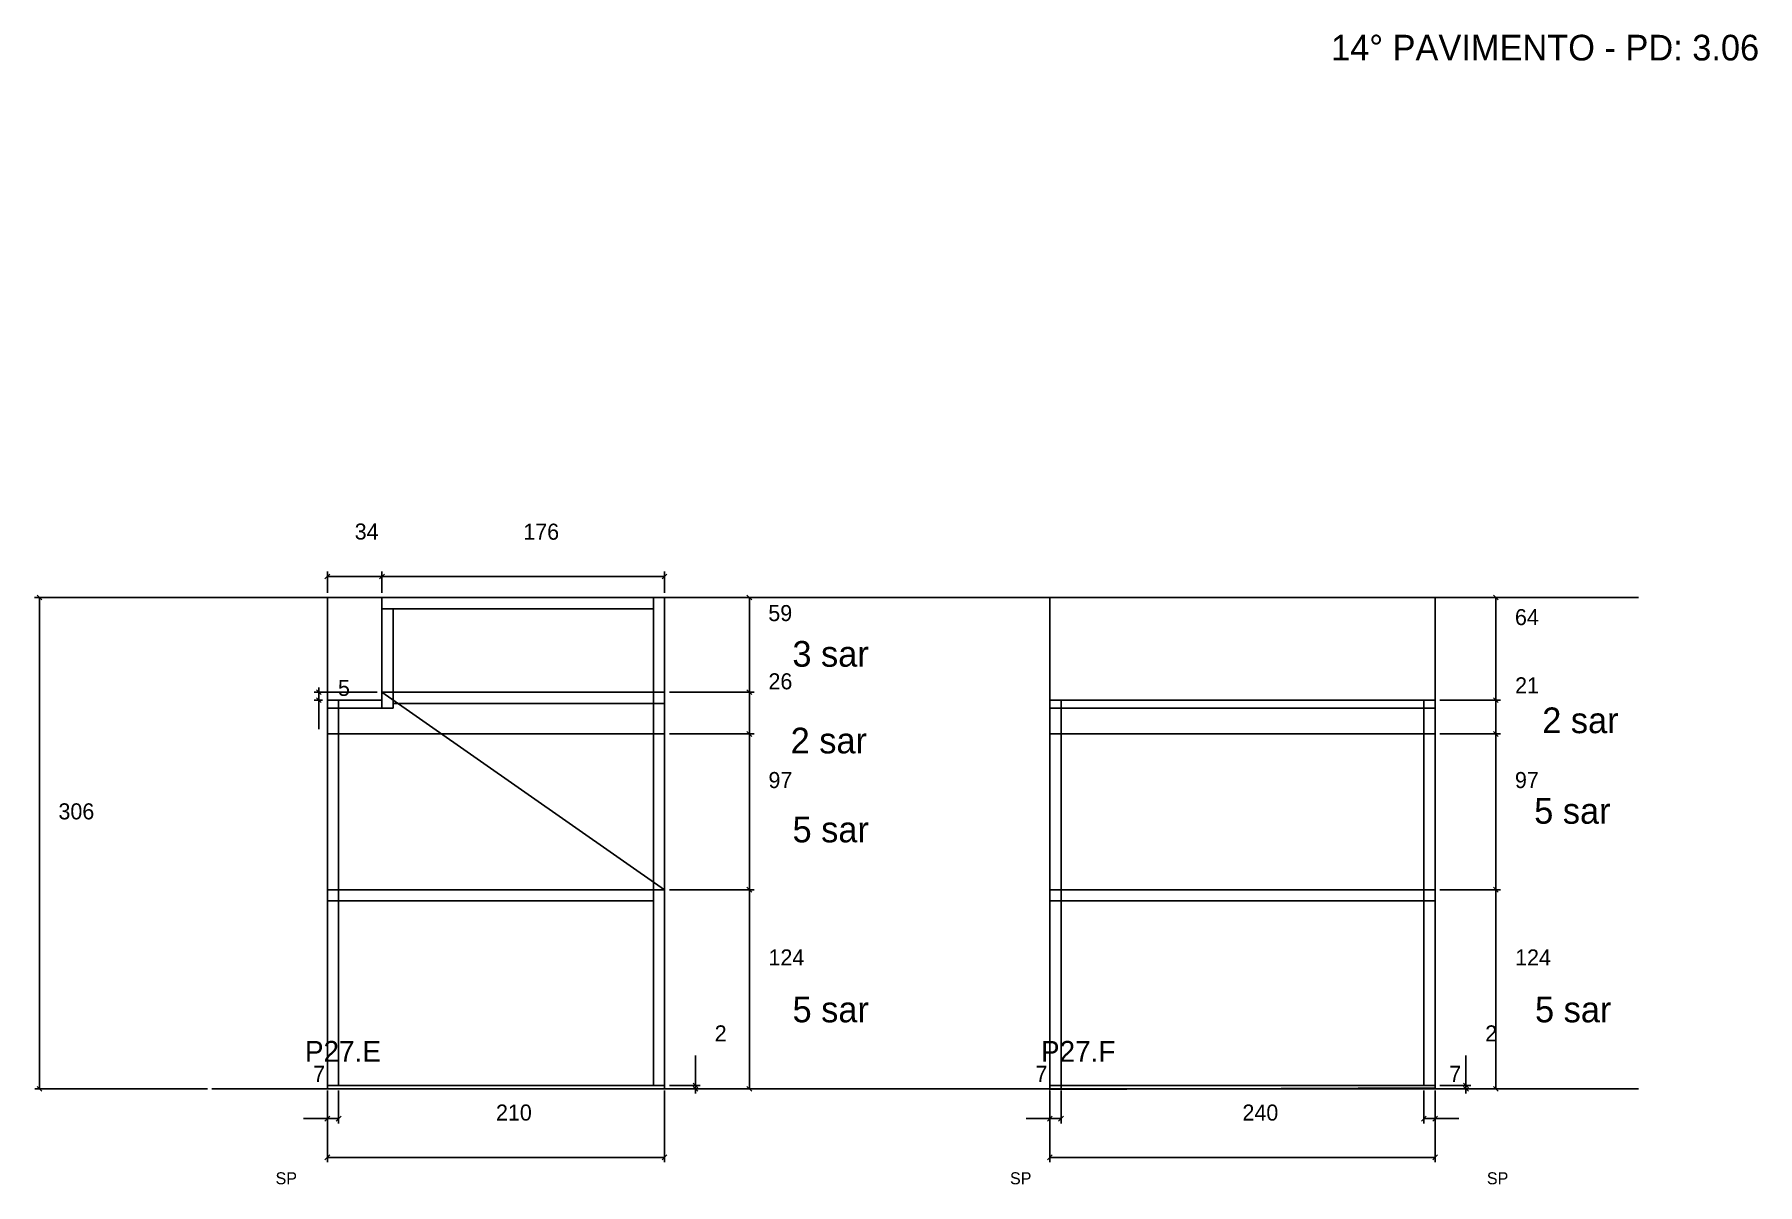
# Model space of a CAD drawing. Header units: metres. Extents: x 2862 to 8703, y 2782 to 4661.
# Drawn here: x 2862 to 3935, y 2782 to 3499 of the extents above; entities that cross this region are included whole.
import ezdxf

# ---------------------------------------------------------------- set-up
doc = ezdxf.new("R2010")
doc.units = ezdxf.units.M

msp = doc.modelspace()

# ---------------------------------------------------------------- linework, layer by layer
at = {"layer": 'COTA'}
for p, q in [((3045.6, 3162.5), (3042.6, 3159.5)), ((3076.6, 3159.5), (3079.6, 3162.5)), ((3079.6, 3162.5), (3076.6, 3159.5)), ((3252.6, 3159.5), (3255.6, 3162.5)), ((3308.4, 3146.4), (3305.4, 3149.4)), ((3773.3, 3146.4), (3770.3, 3149.4)), ((3305.4, 3090.4), (3308.4, 3087.4)), ((3770.3, 3085.4), (3773.3, 3082.4)), ((3308.4, 3061.4), (3305.4, 3064.4)), ((3773.3, 3061.4), (3770.3, 3064.4)), ((3305.4, 2967.4), (3308.4, 2964.4)), ((3308.4, 2964.4), (3305.4, 2967.4)), ((3770.3, 2967.4), (3773.3, 2964.4)), ((3773.3, 2964.4), (3770.3, 2967.4)), ((3271.8, 2845.4), (3274.8, 2842.4)), ((3751.7, 2845.4), (3754.7, 2842.4)), ((3274.8, 2840.4), (3271.8, 2843.4)), ((3305.4, 2843.4), (3308.4, 2840.4)), ((3754.7, 2840.4), (3751.7, 2843.4)), ((3770.3, 2843.4), (3773.3, 2840.4)), ((3045.6, 2824.8), (3042.6, 2821.8)), ((3049.6, 2821.8), (3052.6, 2824.8)), ((3495.5, 2824.8), (3492.5, 2821.8)), ((3499.5, 2821.8), (3502.5, 2824.8)), ((3728.5, 2824.8), (3725.5, 2821.8)), ((3732.5, 2821.8), (3735.5, 2824.8)), ((3045.6, 2800.7), (3042.6, 2797.7)), ((3252.6, 2797.7), (3255.6, 2800.7)), ((3495.5, 2800.7), (3492.5, 2797.7)), ((3732.5, 2797.7), (3735.5, 2800.7))]:
    msp.add_line(p, q, dxfattribs=at)
at = {"layer": 'COTA', "color": 4}
for p, q in [((3044.1, 3150.9), (3044.1, 3164)), ((3044.1, 3161), (3078.1, 3161)), ((3078.1, 3150.9), (3078.1, 3164)), ((3078.1, 3150.9), (3078.1, 3164)), ((3254.1, 3161), (3078.1, 3161)), ((3254.1, 3150.9), (3254.1, 3164)), ((3257.1, 3147.9), (3309.9, 3147.9)), ((3306.9, 3088.9), (3306.9, 3147.9)), ((3737, 3147.9), (3774.8, 3147.9)), ((3771.8, 3083.9), (3771.8, 3147.9)), ((3257.1, 3088.9), (3309.9, 3088.9)), ((3737, 3083.9), (3774.8, 3083.9)), ((3257.1, 3062.9), (3309.9, 3062.9)), ((3306.9, 2965.9), (3306.9, 3062.9)), ((3737, 3062.9), (3774.8, 3062.9)), ((3771.8, 3062.9), (3771.8, 2965.9)), ((3257.1, 2965.9), (3309.9, 2965.9)), ((3257.1, 2965.9), (3309.9, 2965.9)), ((3306.9, 2841.9), (3306.9, 2965.9)), ((3737, 2965.9), (3774.8, 2965.9)), ((3737, 2965.9), (3774.8, 2965.9)), ((3771.8, 2841.9), (3771.8, 2965.9)), ((3273.3, 2843.9), (3273.3, 2862.7)), ((3753.2, 2843.9), (3753.2, 2862.7)), ((3257.1, 2843.9), (3276.3, 2843.9)), ((3273.3, 2841.9), (3273.3, 2843.9)), ((3737, 2843.9), (3756.2, 2843.9)), ((3753.2, 2841.9), (3753.2, 2843.9)), ((3044.1, 2840.9), (3044.1, 2796.2)), ((3044.1, 2838.9), (3044.1, 2820.3)), ((3051.1, 2840.9), (3051.1, 2820.3)), ((3254.1, 2840.9), (3254.1, 2796.2)), ((3257.1, 2841.9), (3276.3, 2841.9)), ((3257.1, 2841.9), (3309.9, 2841.9)), ((3273.3, 2841.9), (3273.3, 2838.9)), ((3494, 2840.9), (3494, 2796.2)), ((3494, 2838.9), (3494, 2820.3)), ((3501, 2840.9), (3501, 2820.3)), ((3727, 2840.9), (3727, 2820.3)), ((3734, 2840.9), (3734, 2796.2)), ((3734, 2838.9), (3734, 2820.3)), ((3737, 2841.9), (3756.2, 2841.9)), ((3737, 2841.9), (3774.8, 2841.9)), ((3753.2, 2841.9), (3753.2, 2838.9)), ((3044.1, 2823.3), (3029.3, 2823.3)), ((3051.1, 2823.3), (3044.1, 2823.3)), ((3494, 2823.3), (3479.3, 2823.3)), ((3501, 2823.3), (3494, 2823.3)), ((3727, 2823.3), (3734, 2823.3)), ((3734, 2823.3), (3748.7, 2823.3)), ((3254.1, 2799.2), (3044.1, 2799.2)), ((3734, 2799.2), (3494, 2799.2))]:
    msp.add_line(p, q, dxfattribs=at)
at = {"layer": 'COTA', "color": 241}
for p, q in [((3044.1, 3083.9), (3044.1, 3147.9)), ((3078.1, 3147.9), (3044.1, 3147.9)), ((3734, 3147.9), (3494, 3147.9)), ((3494, 3083.9), (3494, 3147.9)), ((3734, 3083.9), (3734, 3147.9))]:
    msp.add_line(p, q, dxfattribs=at)
for points in [[(3078.1, 3083.9), (3044.1, 3083.9), (3044.1, 3147.9), (3078.1, 3147.9), (3078.1, 3083.9)], [(3494, 3083.9), (3700, 3083.9), (3734, 3083.9), (3734, 3147.9), (3494, 3147.9), (3494, 3083.9)]]:
    msp.add_lwpolyline(points, dxfattribs=at)
at = {"layer": 'Hachura', "color": 251}
for points in [[(3254.1, 3147.9), (3078.1, 3147.9), (3078.1, 3088.9), (3254.1, 3088.9), (3254.1, 3147.9)], [(3254.1, 2965.9), (3044.1, 2965.9), (3044.1, 2841.9), (3254.1, 2841.9), (3254.1, 2965.9), (3078.1, 3088.9), (3078.1, 3083.9), (3044.1, 3083.9), (3044.1, 2965.9), (3254.1, 2965.9), (3254.1, 3088.9), (3078.1, 3088.9)], [(3734, 3083.9), (3700, 3083.9), (3494, 3083.9), (3494, 2841.4), (3734, 2842.4), (3734, 3083.9)]]:
    msp.add_lwpolyline(points, dxfattribs=at)
at = {"layer": 'NIVEL 2° PAV.', "color": 4}
for p, q in [((2861.7, 3147.9), (2867.8, 3147.9)), ((2864.8, 2841.9), (2864.8, 3147.9)), ((2969.4, 2841.9), (2861.8, 2841.9))]:
    msp.add_line(p, q, dxfattribs=at)
at = {"layer": 'NIVEL 2° PAV.'}
for p, q in [((2866.3, 3146.4), (2863.3, 3149.4)), ((2863.3, 2843.4), (2866.3, 2840.4))]:
    msp.add_line(p, q, dxfattribs=at)
at = {"layer": 'Nível', "color": 4}
for p, q in [((2867.8, 3147.9), (3860.7, 3147.9)), ((2972.1, 2841.9), (3860.7, 2841.9))]:
    msp.add_line(p, q, dxfattribs=at)
at = {"layer": 'Painéis', "color": 200}
for p, q in [((3078.1, 3147.9), (3254.1, 3147.9)), ((3078.1, 3147.9), (3078.1, 3088.9)), ((3254.1, 3088.9), (3254.1, 3147.9)), ((3044.1, 3083.9), (3078.1, 3083.9)), ((3044.1, 3062.9), (3044.1, 3083.9)), ((3078.1, 3083.9), (3078.1, 3088.9)), ((3254.1, 3088.9), (3078.1, 3088.9)), ((3254.1, 3062.9), (3254.1, 3088.9)), ((3494, 3062.9), (3494, 3083.9)), ((3700, 3083.9), (3494, 3083.9)), ((3734, 3083.9), (3700, 3083.9)), ((3734, 3062.9), (3734, 3083.9)), ((3254.1, 3062.9), (3044.1, 3062.9)), ((3044.1, 2965.9), (3044.1, 3062.9)), ((3254.1, 3062.9), (3044.1, 3062.9)), ((3044.1, 3062.9), (3254.1, 3062.9)), ((3254.1, 3062.9), (3254.1, 2965.9)), ((3494, 3062.9), (3494, 2965.9)), ((3734, 3062.9), (3494, 3062.9)), ((3734, 2965.9), (3734, 3062.9)), ((3044.1, 2841.9), (3044.1, 2965.9)), ((3254.1, 2965.9), (3254.1, 2841.9)), ((3734, 2965.9), (3494, 2965.9)), ((3494, 2965.9), (3494, 2841.9)), ((3494, 2965.9), (3734, 2965.9)), ((3734, 2841.9), (3734, 2965.9)), ((3254.1, 2843.9), (3044.1, 2843.9)), ((3494, 2843.9), (3734, 2843.9))]:
    msp.add_line(p, q, dxfattribs=at)
at = {"layer": 'Painéis', "color": 4}
for p, q in [((3038.8, 3088.9), (3038.8, 3091.9)), ((3075.1, 3088.9), (3035.8, 3088.9)), ((3041.1, 3083.9), (3035.8, 3083.9)), ((3038.8, 3088.9), (3038.8, 3083.9)), ((3038.8, 3083.9), (3038.8, 3065.8)), ((3257.1, 3088.9), (3309.9, 3088.9)), ((3306.9, 3062.9), (3306.9, 3088.9)), ((3737, 3083.9), (3774.8, 3083.9)), ((3771.8, 3062.9), (3771.8, 3083.9)), ((3257.1, 3062.9), (3309.9, 3062.9)), ((3737, 3062.9), (3774.8, 3062.9))]:
    msp.add_line(p, q, dxfattribs=at)
at = {"layer": 'Painéis'}
for p, q in [((3037.3, 3090.4), (3040.3, 3087.4)), ((3040.3, 3082.4), (3037.3, 3085.4)), ((3308.4, 3087.4), (3305.4, 3090.4)), ((3773.3, 3082.4), (3770.3, 3085.4)), ((3305.4, 3064.4), (3308.4, 3061.4)), ((3770.3, 3064.4), (3773.3, 3061.4))]:
    msp.add_line(p, q, dxfattribs=at)
at = {"layer": 'Painéis', "color": 200}
for points in [[(3044.1, 2843.9), (3254.1, 2843.9), (3254.1, 2841.9), (3044.1, 2841.9), (3044.1, 2843.9)], [(3734, 2843.9), (3494, 2843.9), (3494, 2841.9), (3734, 2841.9), (3734, 2843.9)]]:
    msp.add_lwpolyline(points, dxfattribs=at)
at = {"layer": 'SARR_2.2x7', "color": 40}
for p, q in [((3247.1, 3088.9), (3247.1, 3147.9)), ((3247.1, 3140.9), (3078.1, 3140.9)), ((3085.1, 3088.9), (3085.1, 3140.9)), ((3051.1, 3062.9), (3051.1, 3083.9)), ((3078.1, 3083.9), (3078.1, 3078.9)), ((3085.1, 3088.9), (3085.1, 3078.9)), ((3254.1, 3081.9), (3085.1, 3081.9)), ((3247.1, 3062.9), (3247.1, 3088.9)), ((3501, 3062.9), (3501, 3083.9)), ((3727, 3062.9), (3727, 3083.9)), ((3044.1, 3078.9), (3078.1, 3078.9)), ((3078.1, 3078.9), (3085.1, 3078.9)), ((3734, 3078.9), (3494, 3078.9)), ((3051.1, 2965.9), (3051.1, 3062.9)), ((3247.1, 2965.9), (3247.1, 3062.9)), ((3501, 3062.9), (3501, 2965.9)), ((3727, 2965.9), (3727, 3062.9)), ((3051.1, 2843.9), (3051.1, 2965.9)), ((3247.1, 2843.9), (3247.1, 2965.9)), ((3501, 2965.9), (3501, 2841.9)), ((3727, 2843.9), (3727, 2965.9)), ((3044.1, 2958.9), (3247.1, 2958.9)), ((3734, 2958.9), (3494, 2958.9))]:
    msp.add_line(p, q, dxfattribs=at)

# ---------------------------------------------------------------- texts
at = {"layer": 'COTA', "color": 240}
for s, p in [('34', (3061.1, 3184)), ('176', (3166.1, 3183.9)), ('59', (3318.7, 3133.2)), ('64', (3783.7, 3130.7)), ('97', (3318.8, 3029.2)), ('97', (3783.7, 3029.2)), ('124', (3318.8, 2918.7)), ('124', (3783.8, 2918.7)), ('2', (3285.3, 2871.4)), ('2', (3765.2, 2871.4)), ('7', (3035.2, 2846.2)), ('7', (3485.1, 2846.2)), ('7', (3742.8, 2846.2)), ('210', (3149.1, 2822.1)), ('240', (3614, 2822.1))]:
    msp.add_text(s, height=10, dxfattribs=at).set_placement(p)
at = {"layer": 'NIVEL 2° PAV.', "color": 240}
msp.add_text('306', height=10, dxfattribs=at).set_placement((2876.6, 3009.7))
at = {"layer": 'NOMENCLATURA', "color": 2}
msp.add_text('14° PAVIMENTO - PD: 3.06', height=16, dxfattribs=at).set_placement((3669.2, 3482.4))
at = {"layer": 'NOMENCLATURA', "color": 7}
for s, p in [('3 sar', (3333.7, 3104.8)), ('2 sar', (3800.7, 3063.4)), ('2 sar', (3332.6, 3050.8)), ('5 sar', (3795.7, 3007)), ('5 sar', (3333.8, 2995.4)), ('5 sar', (3333.8, 2883.3)), ('5 sar', (3796.2, 2883.3))]:
    msp.add_text(s, height=16, dxfattribs=at).set_placement(p)
at = {"layer": 'Painéis', "color": 240}
for s, p in [('5', (3050.7, 3086.6)), ('26', (3318.8, 3090.7)), ('21', (3783.8, 3088.2))]:
    msp.add_text(s, height=10, dxfattribs=at).set_placement(p)
at = {"layer": 'texto', "color": 4}
for p in [(3011.8, 2782.4), (3469.2, 2782.4), (3766.2, 2782.4)]:
    msp.add_text('SP', height=7.5, dxfattribs=at).set_placement(p)
at = {"layer": 'Texto Seção', "color": 7}
for s, p in [('P27.E', (3030.1, 2858.7)), ('P27.F', (3488.5, 2858.7))]:
    msp.add_text(s, height=13, dxfattribs=at).set_placement(p)

doc.saveas('drawing.dxf')
